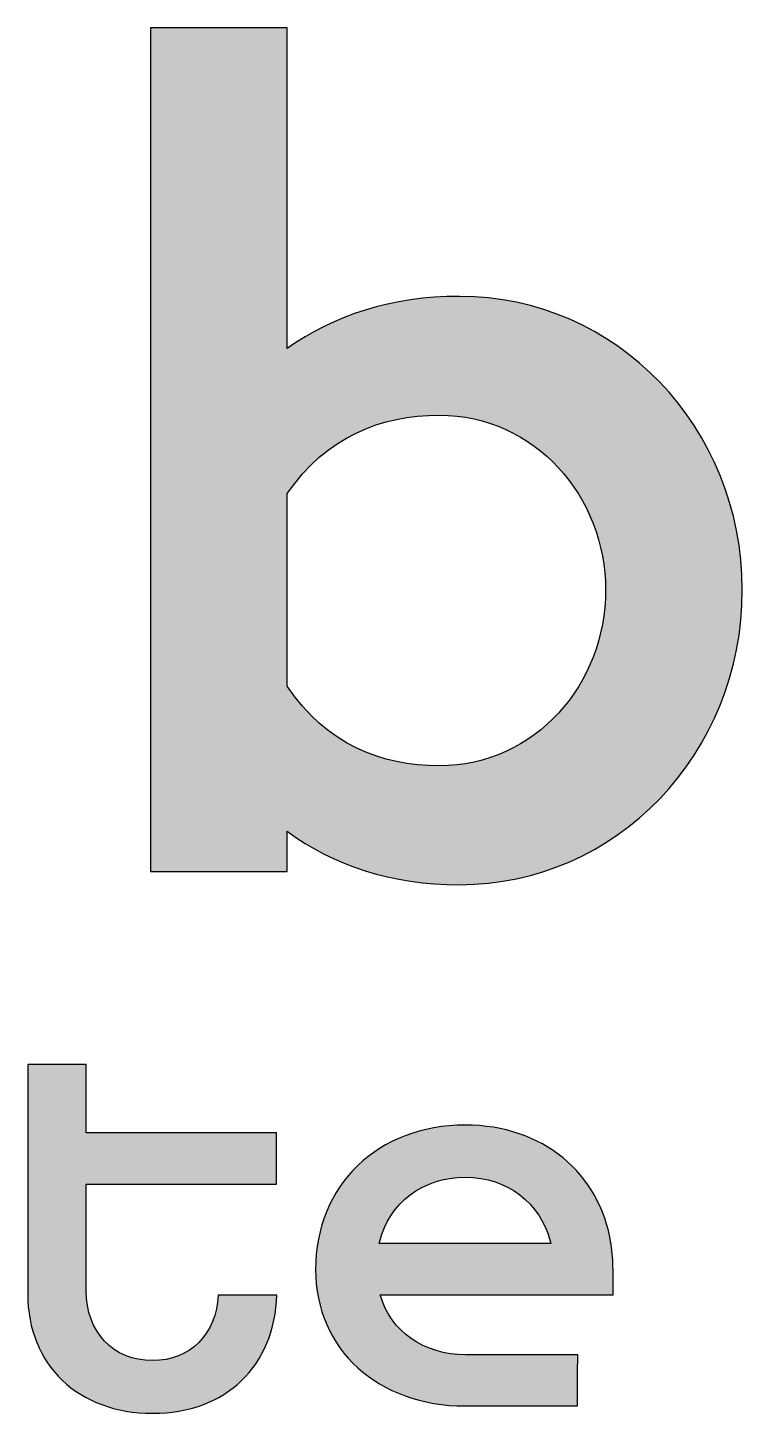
# Model space of a CAD drawing. Header units: millimetres. Extents: x 1841 to 1977, y -2528 to -2309.
# Drawn here: x 1920.278 to 1922.413, y -2503.446 to -2499.308 of the extents above; entities that cross this region are included whole.
import ezdxf

# ---------------------------------------------------------------- set-up
doc = ezdxf.new("R2010")
doc.units = ezdxf.units.MM
doc.layers.add('LASER$cut', color=1, linetype='Continuous', lineweight=0, true_color=0xff0000)
doc.layers.add('LASER$engrave', color=7, linetype='Continuous')

# ---------------------------------------------------------------- blocks, each defined once
blk = doc.blocks.new('Block 01')
at = {"layer": 'LASER$engrave'}
h = blk.add_hatch(color=256, dxfattribs=at)
h.paths.add_polyline_path([(11.5784, 26.7401), (11.5784, 26.6194), (11.1702, 26.6194), (11.1702, 29.14), (11.5784, 29.14), (11.5784, 28.1814), (11.5915, 28.1906), (11.6048, 28.1995), (11.6183, 28.2082), (11.632, 28.2167), (11.6459, 28.2248), (11.66, 28.2327), (11.6743, 28.2404), (11.6888, 28.2477), (11.7035, 28.2548), (11.7184, 28.2617), (11.7335, 28.2682), (11.7488, 28.2745), (11.7643, 28.2805), (11.78, 28.2862), (11.7958, 28.2916), (11.8119, 28.2968), (11.8281, 28.3016), (11.8445, 28.3062), (11.8611, 28.3104), (11.8779, 28.3144), (11.8949, 28.318), (11.9121, 28.3214), (11.9294, 28.3244), (11.9469, 28.3272), (11.9646, 28.3296), (11.9824, 28.3317), (12.0005, 28.3335), (12.0187, 28.335), (12.0371, 28.3361), (12.0556, 28.3369), (12.0743, 28.3374), (12.0932, 28.3376), (12.1151, 28.3373), (12.1369, 28.3365), (12.1585, 28.3351), (12.1799, 28.3331), (12.2012, 28.3306), (12.2223, 28.3276), (12.2433, 28.324), (12.2641, 28.3199), (12.2846, 28.3153), (12.305, 28.3101), (12.3252, 28.3045), (12.3452, 28.2984), (12.365, 28.2917), (12.3845, 28.2846), (12.4038, 28.2771), (12.4229, 28.269), (12.4418, 28.2605), (12.4604, 28.2515), (12.4787, 28.2421), (12.4968, 28.2322), (12.5147, 28.2219), (12.5322, 28.2112), (12.5495, 28.2), (12.5665, 28.1884), (12.5832, 28.1764), (12.5996, 28.164), (12.6157, 28.1512), (12.6315, 28.1381), (12.6469, 28.1245), (12.6621, 28.1106), (12.6769, 28.0962), (12.6914, 28.0816), (12.7055, 28.0665), (12.7193, 28.0512), (12.7327, 28.0354), (12.7458, 28.0194), (12.7585, 28.003), (12.7708, 27.9863), (12.7828, 27.9693), (12.7943, 27.9519), (12.8055, 27.9343), (12.8163, 27.9164), (12.8266, 27.8981), (12.8365, 27.8796), (12.846, 27.8609), (12.8551, 27.8418), (12.8638, 27.8225), (12.872, 27.8029), (12.8798, 27.7831), (12.8871, 27.7631), (12.8939, 27.7428), (12.9003, 27.7223), (12.9062, 27.7015), (12.9116, 27.6806), (12.9166, 27.6594), (12.921, 27.6381), (12.925, 27.6165), (12.9284, 27.5948), (12.9314, 27.5728), (12.9338, 27.5507), (12.9357, 27.5285), (12.937, 27.506), (12.9378, 27.4835), (12.9381, 27.4607), (12.9378, 27.4378), (12.937, 27.4151), (12.9357, 27.3925), (12.9338, 27.3701), (12.9314, 27.3479), (12.9284, 27.3258), (12.925, 27.3039), (12.921, 27.2823), (12.9166, 27.2608), (12.9116, 27.2395), (12.9062, 27.2184), (12.9003, 27.1976), (12.8939, 27.177), (12.8871, 27.1566), (12.8798, 27.1364), (12.872, 27.1165), (12.8638, 27.0969), (12.8551, 27.0775), (12.846, 27.0583), (12.8365, 27.0395), (12.8266, 27.0209), (12.8163, 27.0026), (12.8055, 26.9846), (12.7943, 26.9669), (12.7828, 26.9495), (12.7708, 26.9324), (12.7585, 26.9157), (12.7458, 26.8992), (12.7327, 26.8831), (12.7193, 26.8673), (12.7055, 26.8519), (12.6914, 26.8368), (12.6769, 26.8221), (12.6621, 26.8078), (12.6469, 26.7938), (12.6315, 26.7802), (12.6157, 26.767), (12.5996, 26.7542), (12.5832, 26.7418), (12.5665, 26.7297), (12.5495, 26.7181), (12.5322, 26.707), (12.5147, 26.6962), (12.4968, 26.6859), (12.4787, 26.676), (12.4604, 26.6665), (12.4418, 26.6576), (12.4229, 26.649), (12.4038, 26.641), (12.3845, 26.6334), (12.365, 26.6262), (12.3452, 26.6196), (12.3252, 26.6135), (12.305, 26.6078), (12.2846, 26.6027), (12.2641, 26.5981), (12.2433, 26.594), (12.2223, 26.5904), (12.2012, 26.5874), (12.1799, 26.5849), (12.1585, 26.5829), (12.1369, 26.5815), (12.1151, 26.5806), (12.0932, 26.5803), (12.0743, 26.5805), (12.0556, 26.581), (12.0371, 26.5818), (12.0187, 26.583), (12.0005, 26.5845), (11.9824, 26.5863), (11.9646, 26.5884), (11.9469, 26.5908), (11.9294, 26.5936), (11.9121, 26.5967), (11.8949, 26.6), (11.8779, 26.6037), (11.8611, 26.6078), (11.8445, 26.6121), (11.8281, 26.6167), (11.8119, 26.6216), (11.7958, 26.6268), (11.78, 26.6324), (11.7643, 26.6382), (11.7488, 26.6443), (11.7335, 26.6507), (11.7184, 26.6574), (11.7035, 26.6644), (11.6888, 26.6717), (11.6743, 26.6793), (11.66, 26.6871), (11.6459, 26.6953), (11.632, 26.7037), (11.6183, 26.7124), (11.6048, 26.7213), (11.5915, 26.7306)], flags=0)
h.paths.add_polyline_path([(11.5784, 27.1732), (11.5895, 27.1572), (11.6009, 27.1418), (11.6125, 27.1271), (11.6244, 27.113), (11.6366, 27.0995), (11.6489, 27.0866), (11.6615, 27.0743), (11.6744, 27.0626), (11.6874, 27.0515), (11.7007, 27.0409), (11.7142, 27.0309), (11.7278, 27.0215), (11.7417, 27.0126), (11.7557, 27.0042), (11.7699, 26.9963), (11.7843, 26.989), (11.7989, 26.9822), (11.8136, 26.9759), (11.8285, 26.9701), (11.8435, 26.9647), (11.8587, 26.9598), (11.874, 26.9555), (11.8894, 26.9515), (11.9049, 26.948), (11.9206, 26.945), (11.9364, 26.9424), (11.9522, 26.9402), (11.9682, 26.9384), (11.9842, 26.937), (12.0004, 26.9361), (12.0166, 26.9355), (12.0329, 26.9353), (12.0463, 26.9355), (12.0596, 26.936), (12.0728, 26.9369), (12.0858, 26.9381), (12.0988, 26.9397), (12.1116, 26.9416), (12.1242, 26.9438), (12.1368, 26.9464), (12.1492, 26.9493), (12.1614, 26.9525), (12.1735, 26.956), (12.1855, 26.9598), (12.1973, 26.9639), (12.209, 26.9683), (12.2205, 26.973), (12.2318, 26.978), (12.243, 26.9832), (12.254, 26.9888), (12.2649, 26.9946), (12.2755, 27.0007), (12.286, 27.007), (12.2964, 27.0137), (12.3065, 27.0205), (12.3165, 27.0276), (12.3262, 27.035), (12.3358, 27.0426), (12.3452, 27.0504), (12.3544, 27.0584), (12.3634, 27.0667), (12.3722, 27.0752), (12.3808, 27.0839), (12.3892, 27.0929), (12.3974, 27.102), (12.4053, 27.1113), (12.4131, 27.1209), (12.4206, 27.1306), (12.4279, 27.1405), (12.435, 27.1506), (12.4418, 27.1608), (12.4484, 27.1713), (12.4548, 27.1819), (12.4609, 27.1926), (12.4668, 27.2035), (12.4725, 27.2146), (12.4779, 27.2258), (12.4831, 27.2372), (12.488, 27.2487), (12.4926, 27.2603), (12.497, 27.2721), (12.5012, 27.284), (12.505, 27.296), (12.5086, 27.3081), (12.512, 27.3203), (12.515, 27.3327), (12.5178, 27.3451), (12.5203, 27.3576), (12.5225, 27.3703), (12.5244, 27.383), (12.5261, 27.3958), (12.5274, 27.4086), (12.5285, 27.4216), (12.5292, 27.4346), (12.5297, 27.4476), (12.5298, 27.4607), (12.5297, 27.4737), (12.5292, 27.4866), (12.5285, 27.4994), (12.5274, 27.5122), (12.5261, 27.525), (12.5244, 27.5376), (12.5225, 27.5502), (12.5203, 27.5627), (12.5178, 27.5751), (12.515, 27.5874), (12.512, 27.5996), (12.5086, 27.6117), (12.505, 27.6238), (12.5012, 27.6357), (12.497, 27.6475), (12.4926, 27.6591), (12.488, 27.6707), (12.4831, 27.6821), (12.4779, 27.6934), (12.4725, 27.7045), (12.4668, 27.7155), (12.4609, 27.7264), (12.4548, 27.737), (12.4484, 27.7476), (12.4418, 27.7579), (12.435, 27.7682), (12.4279, 27.7782), (12.4206, 27.788), (12.4131, 27.7977), (12.4053, 27.8072), (12.3974, 27.8165), (12.3892, 27.8255), (12.3808, 27.8344), (12.3722, 27.8431), (12.3634, 27.8516), (12.3544, 27.8598), (12.3452, 27.8678), (12.3358, 27.8756), (12.3262, 27.8832), (12.3165, 27.8905), (12.3065, 27.8976), (12.2964, 27.9045), (12.286, 27.911), (12.2755, 27.9174), (12.2649, 27.9234), (12.254, 27.9292), (12.243, 27.9348), (12.2318, 27.94), (12.2205, 27.945), (12.209, 27.9497), (12.1973, 27.9541), (12.1855, 27.9582), (12.1735, 27.962), (12.1614, 27.9655), (12.1492, 27.9687), (12.1368, 27.9716), (12.1242, 27.9741), (12.1116, 27.9764), (12.0988, 27.9783), (12.0858, 27.9798), (12.0728, 27.981), (12.0596, 27.9819), (12.0463, 27.9825), (12.0329, 27.9826), (12.0166, 27.9824), (12.0004, 27.9819), (11.9842, 27.9809), (11.9682, 27.9796), (11.9522, 27.9778), (11.9364, 27.9756), (11.9206, 27.973), (11.9049, 27.97), (11.8894, 27.9665), (11.874, 27.9626), (11.8587, 27.9582), (11.8435, 27.9534), (11.8285, 27.9481), (11.8136, 27.9424), (11.7989, 27.9361), (11.7843, 27.9294), (11.7699, 27.9221), (11.7557, 27.9144), (11.7417, 27.9061), (11.7278, 27.8973), (11.7142, 27.888), (11.7007, 27.8782), (11.6874, 27.8678), (11.6744, 27.8568), (11.6615, 27.8453), (11.6489, 27.8332), (11.6366, 27.8206), (11.6244, 27.8073), (11.6125, 27.7935), (11.6009, 27.779), (11.5895, 27.764), (11.5784, 27.7483)], flags=0)
blk.add_hatch(color=256, dxfattribs=at).paths.add_polyline_path([(11.1762, 25.1587), (11.1814, 25.1588), (11.1866, 25.159), (11.1918, 25.1593), (11.1969, 25.1597), (11.2019, 25.1602), (11.2069, 25.1608), (11.2118, 25.1615), (11.2167, 25.1624), (11.2215, 25.1634), (11.2263, 25.1644), (11.231, 25.1656), (11.2357, 25.1669), (11.2403, 25.1683), (11.2448, 25.1698), (11.2492, 25.1714), (11.2536, 25.1731), (11.258, 25.1749), (11.2622, 25.1768), (11.2664, 25.1788), (11.2706, 25.1809), (11.2746, 25.1831), (11.2786, 25.1854), (11.2826, 25.1877), (11.2864, 25.1902), (11.2902, 25.1928), (11.2939, 25.1955), (11.2976, 25.1982), (11.3011, 25.2011), (11.3046, 25.204), (11.3081, 25.207), (11.3114, 25.2101), (11.3147, 25.2133), (11.3178, 25.2166), (11.3209, 25.22), (11.324, 25.2234), (11.3269, 25.2269), (11.3298, 25.2305), (11.3325, 25.2342), (11.3352, 25.238), (11.3378, 25.2418), (11.3404, 25.2458), (11.3428, 25.2498), (11.3451, 25.2538), (11.3474, 25.258), (11.3496, 25.2622), (11.3516, 25.2665), (11.3536, 25.2708), (11.3555, 25.2753), (11.3573, 25.2798), (11.359, 25.2843), (11.3606, 25.289), (11.3622, 25.2937), (11.3636, 25.2984), (11.3649, 25.3032), (11.3661, 25.3081), (11.3672, 25.3131), (11.3683, 25.3181), (11.3692, 25.3232), (11.37, 25.3283), (11.3707, 25.3335), (11.3713, 25.3387), (11.3718, 25.344), (11.3722, 25.3493), (11.3725, 25.3547), (11.5475, 25.3547), (11.5471, 25.3449), (11.5465, 25.3352), (11.5458, 25.3256), (11.5448, 25.3161), (11.5436, 25.3067), (11.5423, 25.2974), (11.5407, 25.2883), (11.539, 25.2792), (11.537, 25.2702), (11.5349, 25.2614), (11.5325, 25.2527), (11.53, 25.244), (11.5273, 25.2356), (11.5244, 25.2272), (11.5213, 25.2189), (11.5181, 25.2108), (11.5146, 25.2028), (11.511, 25.1949), (11.5072, 25.1872), (11.5033, 25.1796), (11.4991, 25.1721), (11.4948, 25.1648), (11.4903, 25.1576), (11.4856, 25.1505), (11.4808, 25.1436), (11.4758, 25.1368), (11.4706, 25.1302), (11.4653, 25.1237), (11.4598, 25.1173), (11.4541, 25.1111), (11.4483, 25.1051), (11.4423, 25.0992), (11.4362, 25.0935), (11.4299, 25.0879), (11.4234, 25.0825), (11.4168, 25.0772), (11.4101, 25.0721), (11.4032, 25.0671), (11.3961, 25.0624), (11.3889, 25.0578), (11.3816, 25.0533), (11.3741, 25.049), (11.3665, 25.0449), (11.3587, 25.041), (11.3508, 25.0372), (11.3427, 25.0337), (11.3346, 25.0303), (11.3263, 25.027), (11.3178, 25.024), (11.3092, 25.0211), (11.3005, 25.0185), (11.2917, 25.016), (11.2827, 25.0137), (11.2736, 25.0116), (11.2644, 25.0097), (11.2551, 25.008), (11.2456, 25.0064), (11.236, 25.0051), (11.2263, 25.004), (11.2165, 25.0031), (11.2066, 25.0023), (11.1966, 25.0018), (11.1864, 25.0015), (11.1762, 25.0014), (11.1658, 25.0015), (11.1556, 25.0018), (11.1455, 25.0023), (11.1355, 25.0031), (11.1256, 25.004), (11.1158, 25.0051), (11.1061, 25.0065), (11.0966, 25.008), (11.0871, 25.0097), (11.0778, 25.0117), (11.0686, 25.0138), (11.0595, 25.0161), (11.0506, 25.0186), (11.0418, 25.0213), (11.0331, 25.0242), (11.0245, 25.0273), (11.0161, 25.0305), (11.0078, 25.0339), (10.9996, 25.0375), (10.9916, 25.0413), (10.9837, 25.0453), (10.9759, 25.0494), (10.9683, 25.0538), (10.9609, 25.0582), (10.9536, 25.0629), (10.9464, 25.0677), (10.9394, 25.0727), (10.9326, 25.0779), (10.9259, 25.0832), (10.9193, 25.0887), (10.9129, 25.0943), (10.9067, 25.1001), (10.9006, 25.106), (10.8947, 25.1121), (10.889, 25.1184), (10.8834, 25.1248), (10.878, 25.1314), (10.8728, 25.1381), (10.8678, 25.1449), (10.8629, 25.1519), (10.8582, 25.159), (10.8537, 25.1663), (10.8493, 25.1737), (10.8452, 25.1813), (10.8412, 25.1889), (10.8374, 25.1968), (10.8338, 25.2047), (10.8304, 25.2128), (10.8272, 25.221), (10.8242, 25.2293), (10.8214, 25.2378), (10.8187, 25.2464), (10.8163, 25.2551), (10.8141, 25.2639), (10.8121, 25.2728), (10.8102, 25.2819), (10.8086, 25.291), (10.8072, 25.3003), (10.806, 25.3097), (10.805, 25.3192), (10.8043, 25.3288), (10.8037, 25.3385), (10.8034, 25.3483), (10.8033, 25.3583), (10.8033, 26.0429), (10.9781, 26.0429), (10.9781, 25.8389), (11.5461, 25.8389), (11.5461, 25.686), (10.9781, 25.686), (10.9781, 25.367), (10.9781, 25.3613), (10.9783, 25.3556), (10.9786, 25.35), (10.979, 25.3445), (10.9795, 25.339), (10.9801, 25.3336), (10.9809, 25.3282), (10.9817, 25.3229), (10.9827, 25.3177), (10.9838, 25.3125), (10.9849, 25.3074), (10.9862, 25.3023), (10.9876, 25.2974), (10.9891, 25.2924), (10.9907, 25.2876), (10.9924, 25.2828), (10.9942, 25.2781), (10.9961, 25.2735), (10.9981, 25.2689), (11.0002, 25.2645), (11.0024, 25.2601), (11.0047, 25.2557), (11.0071, 25.2515), (11.0096, 25.2473), (11.0122, 25.2432), (11.0149, 25.2392), (11.0177, 25.2353), (11.0205, 25.2315), (11.0235, 25.2277), (11.0265, 25.224), (11.0297, 25.2205), (11.0329, 25.217), (11.0362, 25.2136), (11.0396, 25.2103), (11.043, 25.207), (11.0466, 25.2039), (11.0502, 25.2009), (11.054, 25.1979), (11.0578, 25.1951), (11.0616, 25.1924), (11.0656, 25.1897), (11.0696, 25.1872), (11.0737, 25.1847), (11.0779, 25.1824), (11.0822, 25.1801), (11.0865, 25.178), (11.091, 25.176), (11.0954, 25.1741), (11.1, 25.1722), (11.1046, 25.1705), (11.1093, 25.1689), (11.1141, 25.1675), (11.1189, 25.1661), (11.1238, 25.1648), (11.1288, 25.1637), (11.1338, 25.1627), (11.1389, 25.1617), (11.144, 25.161), (11.1492, 25.1603), (11.1545, 25.1597), (11.1598, 25.1593), (11.1652, 25.159), (11.1707, 25.1588)], flags=0)
h = blk.add_hatch(color=256, dxfattribs=at)
h.paths.add_polyline_path([(11.8564, 25.3548), (11.8579, 25.3497), (11.8596, 25.3447), (11.8613, 25.3397), (11.8631, 25.3348), (11.865, 25.3299), (11.867, 25.3252), (11.8691, 25.3204), (11.8713, 25.3158), (11.8736, 25.3112), (11.876, 25.3066), (11.8784, 25.3022), (11.881, 25.2978), (11.8836, 25.2934), (11.8863, 25.2892), (11.8891, 25.285), (11.892, 25.2809), (11.895, 25.2768), (11.898, 25.2728), (11.9012, 25.2689), (11.9044, 25.265), (11.9077, 25.2612), (11.9111, 25.2575), (11.9145, 25.2539), (11.918, 25.2503), (11.9216, 25.2469), (11.9253, 25.2435), (11.9291, 25.2401), (11.9329, 25.2369), (11.9368, 25.2337), (11.9408, 25.2306), (11.9448, 25.2276), (11.9489, 25.2246), (11.9531, 25.2217), (11.9573, 25.219), (11.9616, 25.2163), (11.966, 25.2136), (11.9705, 25.2111), (11.975, 25.2087), (11.9795, 25.2063), (11.9842, 25.204), (11.9889, 25.2018), (11.9936, 25.1997), (11.9984, 25.1977), (12.0033, 25.1957), (12.0082, 25.1939), (12.0132, 25.1921), (12.0183, 25.1904), (12.0233, 25.1888), (12.0285, 25.1873), (12.0337, 25.1859), (12.039, 25.1846), (12.0443, 25.1834), (12.0496, 25.1823), (12.055, 25.1813), (12.0605, 25.1803), (12.066, 25.1795), (12.0715, 25.1787), (12.0771, 25.1781), (12.0828, 25.1776), (12.0885, 25.1771), (12.0942, 25.1767), (12.0999, 25.1765), (12.1116, 25.1763), (12.4465, 25.1763), (12.4455, 25.0232), (12.1105, 25.0232), (12.0984, 25.0234), (12.0863, 25.0237), (12.0744, 25.0243), (12.0626, 25.0252), (12.0508, 25.0263), (12.0393, 25.0276), (12.0278, 25.0292), (12.0165, 25.031), (12.0053, 25.033), (11.9942, 25.0352), (11.9833, 25.0377), (11.9725, 25.0404), (11.9618, 25.0433), (11.9513, 25.0465), (11.9409, 25.0498), (11.9307, 25.0534), (11.9206, 25.0572), (11.9107, 25.0611), (11.9009, 25.0653), (11.8913, 25.0697), (11.8818, 25.0743), (11.8726, 25.0791), (11.8634, 25.0841), (11.8545, 25.0893), (11.8457, 25.0947), (11.8371, 25.1003), (11.8286, 25.106), (11.8204, 25.112), (11.8123, 25.1181), (11.8044, 25.1244), (11.7967, 25.1309), (11.7892, 25.1376), (11.7819, 25.1444), (11.7747, 25.1515), (11.7678, 25.1586), (11.761, 25.166), (11.7545, 25.1735), (11.7482, 25.1812), (11.742, 25.1891), (11.7361, 25.1971), (11.7304, 25.2052), (11.7249, 25.2136), (11.7196, 25.222), (11.7146, 25.2306), (11.7097, 25.2394), (11.7051, 25.2483), (11.7007, 25.2574), (11.6966, 25.2666), (11.6927, 25.2759), (11.689, 25.2854), (11.6855, 25.295), (11.6823, 25.3047), (11.6793, 25.3146), (11.6766, 25.3246), (11.6741, 25.3347), (11.6719, 25.345), (11.6699, 25.3553), (11.6682, 25.3658), (11.6667, 25.3764), (11.6655, 25.3871), (11.6646, 25.398), (11.6639, 25.4089), (11.6635, 25.4199), (11.6634, 25.4311), (11.6635, 25.4429), (11.6639, 25.4545), (11.6646, 25.466), (11.6655, 25.4775), (11.6667, 25.4888), (11.6682, 25.5), (11.6699, 25.511), (11.6719, 25.522), (11.6741, 25.5328), (11.6766, 25.5435), (11.6793, 25.554), (11.6823, 25.5645), (11.6855, 25.5747), (11.689, 25.5849), (11.6927, 25.5949), (11.6966, 25.6048), (11.7007, 25.6145), (11.7051, 25.6241), (11.7097, 25.6335), (11.7146, 25.6427), (11.7196, 25.6519), (11.7249, 25.6608), (11.7304, 25.6696), (11.7361, 25.6782), (11.742, 25.6867), (11.7482, 25.695), (11.7545, 25.7031), (11.761, 25.7111), (11.7678, 25.7189), (11.7747, 25.7265), (11.7819, 25.7339), (11.7892, 25.7411), (11.7967, 25.7482), (11.8044, 25.7551), (11.8123, 25.7618), (11.8204, 25.7682), (11.8286, 25.7745), (11.8371, 25.7806), (11.8457, 25.7865), (11.8545, 25.7922), (11.8634, 25.7977), (11.8726, 25.803), (11.8818, 25.8081), (11.8913, 25.813), (11.9009, 25.8176), (11.9107, 25.822), (11.9206, 25.8263), (11.9307, 25.8303), (11.9409, 25.834), (11.9513, 25.8376), (11.9618, 25.8409), (11.9725, 25.844), (11.9833, 25.8469), (11.9942, 25.8495), (12.0053, 25.8519), (12.0165, 25.854), (12.0278, 25.8559), (12.0393, 25.8576), (12.0508, 25.859), (12.0626, 25.8601), (12.0744, 25.861), (12.0863, 25.8617), (12.0984, 25.8621), (12.1105, 25.8622), (12.1214, 25.8621), (12.1321, 25.8618), (12.1427, 25.8612), (12.1533, 25.8605), (12.1637, 25.8596), (12.174, 25.8585), (12.1843, 25.8571), (12.1944, 25.8556), (12.2044, 25.8539), (12.2144, 25.852), (12.2242, 25.8499), (12.2339, 25.8476), (12.2435, 25.8451), (12.253, 25.8424), (12.2624, 25.8396), (12.2716, 25.8365), (12.2808, 25.8333), (12.2898, 25.8299), (12.2987, 25.8263), (12.3075, 25.8226), (12.3161, 25.8186), (12.3246, 25.8145), (12.333, 25.8103), (12.3413, 25.8058), (12.3494, 25.8012), (12.3574, 25.7964), (12.3653, 25.7915), (12.373, 25.7864), (12.3806, 25.7811), (12.3881, 25.7757), (12.3954, 25.7701), (12.4025, 25.7643), (12.4096, 25.7584), (12.4164, 25.7524), (12.4232, 25.7462), (12.4297, 25.7398), (12.4362, 25.7334), (12.4424, 25.7267), (12.4485, 25.7199), (12.4545, 25.713), (12.4603, 25.7059), (12.4659, 25.6987), (12.4714, 25.6914), (12.4767, 25.6839), (12.4819, 25.6763), (12.4868, 25.6686), (12.4917, 25.6607), (12.4963, 25.6527), (12.5008, 25.6446), (12.505, 25.6363), (12.5092, 25.6279), (12.5131, 25.6194), (12.5169, 25.6108), (12.5204, 25.6021), (12.5238, 25.5933), (12.527, 25.5843), (12.5301, 25.5752), (12.5329, 25.566), (12.5355, 25.5567), (12.538, 25.5473), (12.5402, 25.5378), (12.5423, 25.5282), (12.5442, 25.5185), (12.5459, 25.5087), (12.5461, 25.5087), (12.5462, 25.5074), (12.5462, 25.5068), (12.5462, 25.5061), (12.5475, 25.497), (12.5487, 25.4878), (12.5497, 25.4785), (12.5505, 25.4692), (12.5511, 25.4598), (12.5515, 25.4503), (12.5518, 25.4407), (12.5519, 25.4311), (12.5519, 25.3626), (12.5519, 25.3626), (12.5522, 25.3548)], flags=0)
h.paths.add_polyline_path([(12.1105, 25.7064), (12.1045, 25.7063), (12.0986, 25.7062), (12.0927, 25.7059), (12.0868, 25.7055), (12.081, 25.705), (12.0753, 25.7044), (12.0696, 25.7037), (12.0639, 25.7029), (12.0583, 25.7019), (12.0528, 25.7009), (12.0473, 25.6998), (12.0418, 25.6985), (12.0364, 25.6972), (12.0311, 25.6958), (12.0258, 25.6942), (12.0206, 25.6926), (12.0155, 25.6909), (12.0104, 25.689), (12.0053, 25.6871), (12.0004, 25.6851), (11.9954, 25.683), (11.9906, 25.6808), (11.9858, 25.6785), (11.9811, 25.6761), (11.9764, 25.6736), (11.9718, 25.671), (11.9673, 25.6683), (11.9628, 25.6656), (11.9585, 25.6628), (11.9541, 25.6598), (11.9499, 25.6568), (11.9457, 25.6537), (11.9416, 25.6505), (11.9376, 25.6473), (11.9336, 25.6439), (11.9297, 25.6405), (11.9259, 25.637), (11.9222, 25.6334), (11.9186, 25.6298), (11.915, 25.626), (11.9115, 25.6222), (11.9081, 25.6183), (11.9047, 25.6144), (11.9015, 25.6103), (11.8983, 25.6062), (11.8952, 25.602), (11.8922, 25.5978), (11.8893, 25.5935), (11.8865, 25.5891), (11.8837, 25.5846), (11.8811, 25.5801), (11.8785, 25.5755), (11.876, 25.5708), (11.8736, 25.5661), (11.8713, 25.5613), (11.8691, 25.5565), (11.867, 25.5516), (11.865, 25.5466), (11.8631, 25.5416), (11.8612, 25.5365), (11.8595, 25.5313), (11.8579, 25.5261), (11.8563, 25.5209), (11.8549, 25.5156), (11.8532, 25.5087), (12.3662, 25.5087), (12.3658, 25.5104), (12.3655, 25.512), (12.3646, 25.5154), (12.3615, 25.5259), (12.3598, 25.5311), (12.3581, 25.5363), (12.3562, 25.5414), (12.3543, 25.5464), (12.3522, 25.5514), (12.3501, 25.5563), (12.3478, 25.5612), (12.3455, 25.566), (12.3431, 25.5707), (12.3406, 25.5754), (12.3381, 25.5799), (12.3354, 25.5845), (12.3327, 25.5889), (12.3298, 25.5933), (12.3269, 25.5977), (12.3239, 25.6019), (12.3208, 25.6061), (12.3177, 25.6102), (12.3144, 25.6143), (12.3111, 25.6182), (12.3077, 25.6221), (12.3042, 25.6259), (12.3007, 25.6297), (12.297, 25.6333), (12.2933, 25.6369), (12.2896, 25.6404), (12.2857, 25.6439), (12.2818, 25.6472), (12.2778, 25.6505), (12.2737, 25.6537), (12.2696, 25.6568), (12.2654, 25.6598), (12.2611, 25.6627), (12.2567, 25.6655), (12.2523, 25.6683), (12.2478, 25.671), (12.2433, 25.6735), (12.2387, 25.676), (12.234, 25.6784), (12.2293, 25.6807), (12.2245, 25.6829), (12.2196, 25.6851), (12.2147, 25.6871), (12.2097, 25.689), (12.2046, 25.6908), (12.1995, 25.6926), (12.1944, 25.6942), (12.1892, 25.6958), (12.1839, 25.6972), (12.1785, 25.6985), (12.1732, 25.6998), (12.1677, 25.7009), (12.1622, 25.7019), (12.1567, 25.7029), (12.1511, 25.7037), (12.1454, 25.7044), (12.1397, 25.705), (12.134, 25.7055), (12.1282, 25.7059), (12.1224, 25.7062), (12.1165, 25.7063)], flags=0)
for points, knots in [([(11.5784, 26.7401, -0.3525), (11.5784, 26.6999, -0.3525), (11.5784, 26.6596, -0.3525), (11.5784, 26.6194, -0.3525), (11.4424, 26.6194, -0.3525), (11.3063, 26.6194, -0.3525), (11.1702, 26.6194, -0.3525), (11.1702, 27.4596, -0.3525), (11.1702, 28.2998, -0.3525), (11.1702, 29.14, -0.3525), (11.3063, 29.14, -0.3525), (11.4424, 29.14, -0.3525), (11.5784, 29.14, -0.3525), (11.5784, 28.8205, -0.3525), (11.5784, 28.5009, -0.3525), (11.5784, 28.1814, -0.3525), (11.7169, 28.2808, -0.3525), (11.8909, 28.3376, -0.3525), (12.0932, 28.3376, -0.3525), (12.5618, 28.3376, -0.3525), (12.9381, 27.9471, -0.3525), (12.9381, 27.4607, -0.3525), (12.9381, 26.9709, -0.3525), (12.5618, 26.5803, -0.3525), (12.0932, 26.5803, -0.3525), (11.8909, 26.5803, -0.3525), (11.7169, 26.6371, -0.3525), (11.5784, 26.7401, -0.3525)], [0, 0, 0, 0, 2.374, 2.374, 2.374, 10.402, 10.402, 10.402, 59.973, 59.973, 59.973, 68.001, 68.001, 68.001, 86.853, 86.853, 86.853, 87.853, 87.853, 87.853, 88.853, 88.853, 88.853, 89.853, 89.853, 89.853, 90.853, 90.853, 90.853, 90.853]), ([(11.5784, 27.1732, -0.3525), (11.6956, 26.9992, -0.3525), (11.8589, 26.9353, -0.3525), (12.0329, 26.9353, -0.3525), (12.3204, 26.9353, -0.3525), (12.5298, 27.1803, -0.3525), (12.5298, 27.4607, -0.3525), (12.5298, 27.7377, -0.3525), (12.3204, 27.9826, -0.3525), (12.0329, 27.9826, -0.3525), (11.8589, 27.9826, -0.3525), (11.6956, 27.9187, -0.3525), (11.5784, 27.7483, -0.3525), (11.5784, 27.5566, -0.3525), (11.5784, 27.3649, -0.3525), (11.5784, 27.1732, -0.3525)], [0, 0, 0, 0, 1, 1, 1, 2, 2, 2, 3, 3, 3, 4, 4, 4, 15.311, 15.311, 15.311, 15.311]), ([(11.1762, 25.1587, -0.3525), (11.2888, 25.1587, -0.3525), (11.3674, 25.239, -0.3525), (11.3725, 25.3547, -0.3525), (11.4308, 25.3547, -0.3525), (11.4891, 25.3547, -0.3525), (11.5475, 25.3547, -0.3525), (11.542, 25.1444, -0.3525), (11.3962, 25.0014, -0.3525), (11.1762, 25.0014, -0.3525), (10.9548, 25.0014, -0.3525), (10.8033, 25.1456, -0.3525), (10.8033, 25.3583, -0.3525), (10.8033, 25.5865, -0.3525), (10.8033, 25.8147, -0.3525), (10.8033, 26.0429, -0.3525), (10.8615, 26.0429, -0.3525), (10.9198, 26.0429, -0.3525), (10.9781, 26.0429, -0.3525), (10.9781, 25.9749, -0.3525), (10.9781, 25.9069, -0.3525), (10.9781, 25.8389, -0.3525), (11.1674, 25.8389, -0.3525), (11.3567, 25.8389, -0.3525), (11.5461, 25.8389, -0.3525), (11.5461, 25.7879, -0.3525), (11.5461, 25.737, -0.3525), (11.5461, 25.686, -0.3525), (11.3567, 25.686, -0.3525), (11.1674, 25.686, -0.3525), (10.9781, 25.686, -0.3525), (10.9781, 25.5796, -0.3525), (10.9781, 25.4733, -0.3525), (10.9781, 25.367, -0.3525), (10.9781, 25.2446, -0.3525), (11.0582, 25.1587, -0.3525), (11.1762, 25.1587, -0.3525)], [0, 0, 0, 0, 1, 1, 1, 4.44, 4.44, 4.44, 5.44, 5.44, 5.44, 6.44, 6.44, 6.44, 19.904, 19.904, 19.904, 23.341, 23.341, 23.341, 27.352, 27.352, 27.352, 38.523, 38.523, 38.523, 41.531, 41.531, 41.531, 52.702, 52.702, 52.702, 58.975, 58.975, 58.975, 59.975, 59.975, 59.975, 59.975]), ([(11.8564, 25.3548, -0.3525), (11.888, 25.2457, -0.3525), (11.9864, 25.1763, -0.3525), (12.1116, 25.1763, -0.3525), (12.2233, 25.1763, -0.3525), (12.3349, 25.1763, -0.3525), (12.4465, 25.1763, -0.3525), (12.4462, 25.1253, -0.3525), (12.4459, 25.0742, -0.3525), (12.4455, 25.0232, -0.3525), (12.3339, 25.0232, -0.3525), (12.2222, 25.0232, -0.3525), (12.1105, 25.0232, -0.3525), (11.8498, 25.0232, -0.3525), (11.6634, 25.1922, -0.3525), (11.6634, 25.4311, -0.3525), (11.6634, 25.6831, -0.3525), (11.8498, 25.8622, -0.3525), (12.1105, 25.8622, -0.3525), (12.3423, 25.8622, -0.3525), (12.5123, 25.7191, -0.3525), (12.5459, 25.5087, -0.3525), (12.5459, 25.5087, -0.3525), (12.546, 25.5087, -0.3525), (12.5461, 25.5087, -0.3525), (12.5462, 25.5079, -0.3525), (12.5462, 25.507, -0.3525), (12.5462, 25.5061, -0.3525), (12.55, 25.4819, -0.3525), (12.5519, 25.4569, -0.3525), (12.5519, 25.4311, -0.3525), (12.5519, 25.4083, -0.3525), (12.5519, 25.3854, -0.3525), (12.5519, 25.3626, -0.3525), (12.5519, 25.3626, -0.3525), (12.5519, 25.3626, -0.3525), (12.5519, 25.3626, -0.3525), (12.552, 25.36, -0.3525), (12.5521, 25.3574, -0.3525), (12.5522, 25.3548, -0.3525), (12.3203, 25.3548, -0.3525), (12.0883, 25.3548, -0.3525), (11.8564, 25.3548, -0.3525)], [0, 0, 0, 0, 1, 1, 1, 7.587, 7.587, 7.587, 8.587, 8.587, 8.587, 15.175, 15.175, 15.175, 16.175, 16.175, 16.175, 17.175, 17.175, 17.175, 18.175, 18.175, 18.175, 18.18, 18.18, 18.18, 19.18, 19.18, 19.18, 20.18, 20.18, 20.18, 21.527, 21.527, 21.527, 21.528, 21.528, 21.528, 22.528, 22.528, 22.528, 36.212, 36.212, 36.212, 36.212]), ([(12.1105, 25.7064, -0.3525), (11.9822, 25.7064, -0.3525), (11.8846, 25.6296, -0.3525), (11.8549, 25.5156, -0.3525), (11.8543, 25.5133, -0.3525), (11.8538, 25.511, -0.3525), (11.8532, 25.5087, -0.3525), (12.0242, 25.5087, -0.3525), (12.1952, 25.5087, -0.3525), (12.3662, 25.5087, -0.3525), (12.3657, 25.5109, -0.3525), (12.3652, 25.5132, -0.3525), (12.3646, 25.5154, -0.3525), (12.3339, 25.6295, -0.3525), (12.2376, 25.7064, -0.3525), (12.1105, 25.7064, -0.3525)], [0, 0, 0, 0, 1, 1, 1, 2, 2, 2, 12.089, 12.089, 12.089, 13.089, 13.089, 13.089, 14.089, 14.089, 14.089, 14.089])]:
    blk.add_open_spline(points, degree=3, knots=knots, dxfattribs=at)

msp = doc.modelspace()

# ---------------------------------------------------------------- block references
at = {"layer": 'LASER$cut'}
msp.add_blockref('Block 01', (1909.4747, -2528.4475), dxfattribs=at)

doc.saveas('drawing.dxf')
